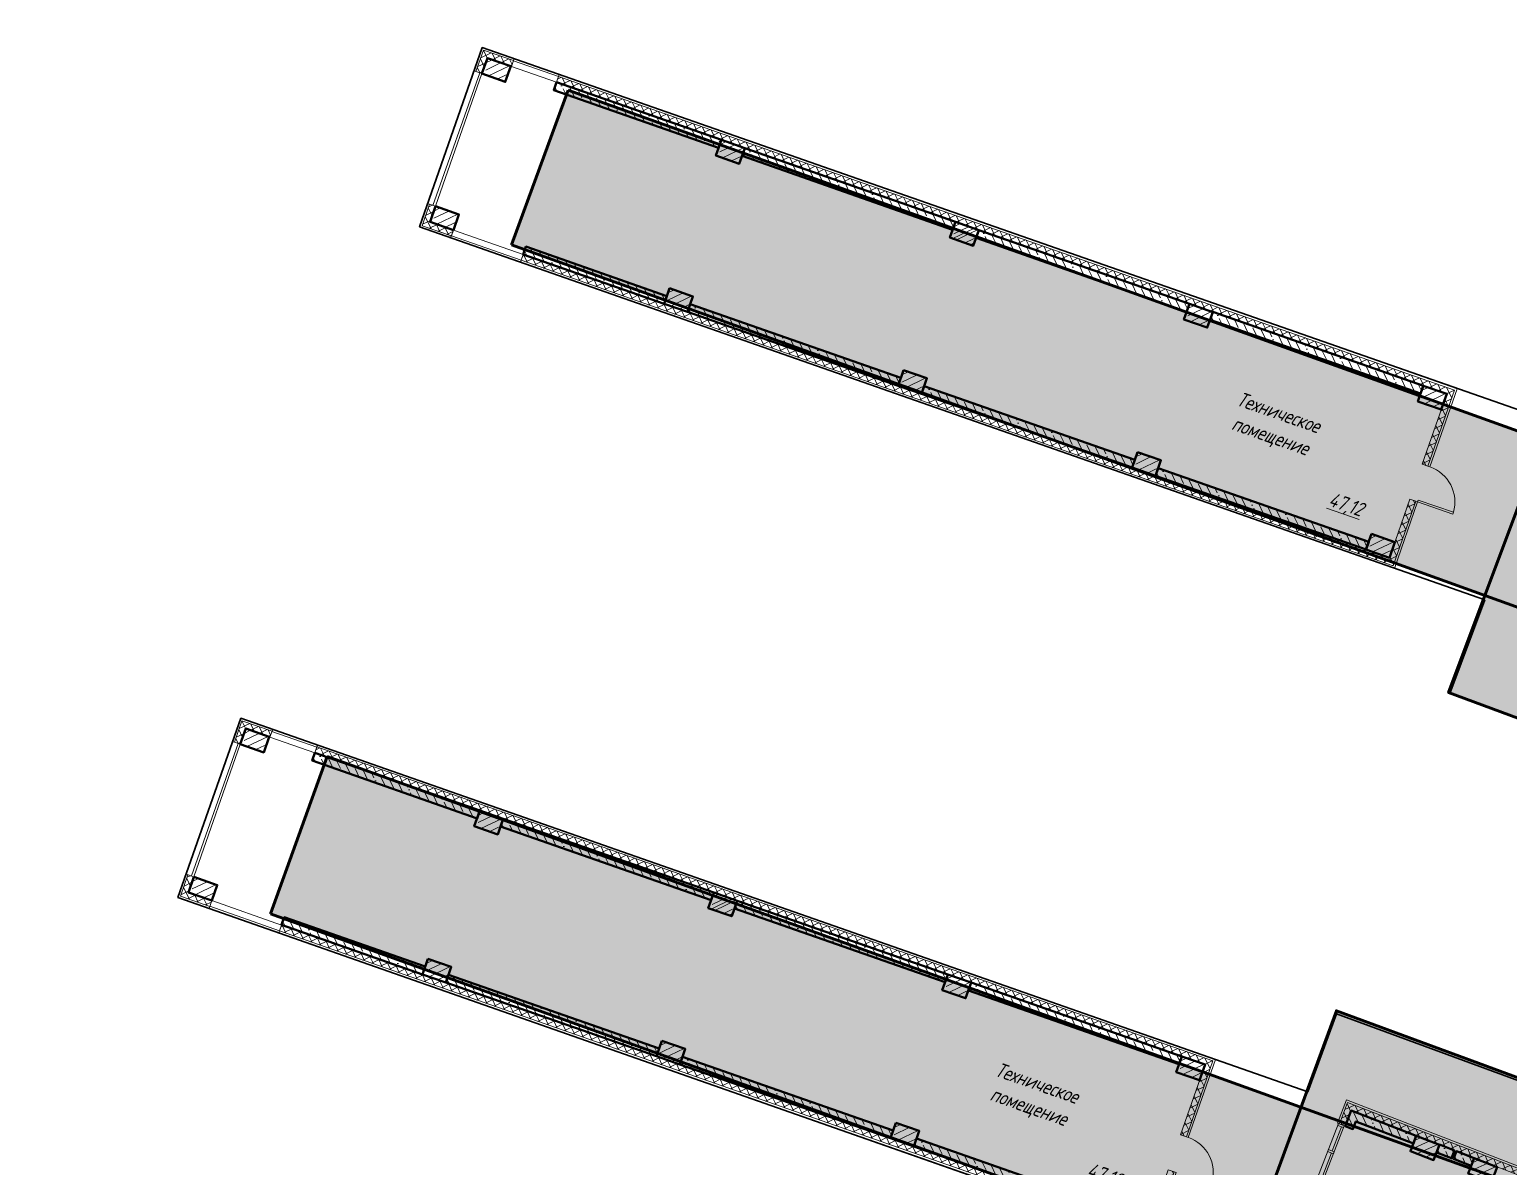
# Model space of a CAD drawing. Extents: x 11425 to 15501, y 6544 to 9114.
# Drawn here: x 11428.17 to 11463.96, y 9071.02 to 9098.53 of the extents above; entities that cross this region are included whole.
import ezdxf

# ---------------------------------------------------------------- set-up
doc = ezdxf.new("R2010")
doc.units = 0
doc.linetypes.add('DASHED2', pattern=[0.375, 0.25, -0.125])
for name, color, linetype, lineweight in [('A-COLS', 52, 'Continuous', 9), ('МГТ-АМ-АР-Разрезы', 7, 'Continuous', 9), ('МГТ-АМ-АР-Стены монолитные', 5, 'Continuous', 40), ('МГТ-АМ-АР-Штриховка монолит', 250, 'Continuous', 5), ('МГТ-АР-ЖД пути', 160, 'Continuous', 13), ('МГТ_АР_Двери_в плане', 250, 'Continuous', 9), ('МГТ_АР_Облицовка', 124, 'Continuous', 9), ('МГТ_АР_Окна', 150, 'Continuous', 9), ('МГТ_АР_Утеплитель_Линии', 192, 'Continuous', 9), ('МГТ_АР_Утеплитель_Штриховка', 194, 'Continuous', 9)]:
    doc.layers.add(name, color=color, linetype=linetype, lineweight=lineweight)
doc.styles.add('СПДС_3.5 мм', font='spds.shx', dxfattribs={"oblique": 15, "height": 350})
pattern_1 = [(25.701465, (11059.63185, 9055.62867), (-0.068847037, 0.14304422), []), (115.701465, (11059.63185, 9055.62867), (-0.14304422, -0.068847037), [])]
pattern_2 = [(25.701465, (11053.78459, 9039.3996), (-0.068847037, 0.14304422), []), (115.701465, (11053.78459, 9039.3996), (-0.14304422, -0.068847037), [])]

msp = doc.modelspace()

# ---------------------------------------------------------------- hatches: boundary and pattern name
at = {"transparency": 33554559}
h = msp.add_hatch(color=1, dxfattribs=at)
h.dxf.hatch_style = 1
h.paths.add_polyline_path([(11439.834, 9093.317), (11441.203, 9097.066), (11491.258, 9079.092), (11489.889, 9075.282)])
h.paths.add_polyline_path([(11445.667, 9109.446), (11447.035, 9113.255), (11497.091, 9095.221), (11495.722, 9091.412)])
h.paths.add_polyline_path([(11434.001, 9077.127), (11435.37, 9080.937), (11485.425, 9062.902), (11484.056, 9059.093)])
h.paths.add_polyline_path([(11428.168, 9060.938), (11429.537, 9064.688), (11479.592, 9046.654), (11478.223, 9042.904)])
h = msp.add_hatch(color=1, dxfattribs=at)
h.dxf.hatch_style = 1
h.paths.add_polyline_path([(11498.125, 9015.995), (11501.706, 9031.662), (11450.845, 9050.106), (11453.94, 9058.558), (11503.253, 9040.231), (11504.751, 9048.526), (11456.678, 9066.295), (11459.794, 9074.785), (11506.392, 9057.611), (11507.853, 9065.698), (11462.51, 9082.484), (11465.691, 9090.965), (11509.366, 9074.079), (11510.782, 9081.92), (11468.343, 9098.614), (11471.379, 9107.125), (11512.381, 9090.77), (11513.556, 9097.033), (11524.77, 9091.732), (11513.164, 9031.033), (11509.043, 9009.313)])
at = {"layer": 'A-COLS', "transparency": 33554559}
h = msp.add_hatch(dxfattribs=at)
h.set_pattern_fill('FP_2', color=1, scale=0.001, angle=-19.2985, style=0, pattern_type=2)
h.set_pattern_definition([(25.70146, (11515.66853, 9045.2852), (-0.1387783, 0.2883411), [])])
h.paths.add_polyline_path([(11451.007, 9093.299), (11451.139, 9093.677), (11450.573, 9093.875), (11450.441, 9093.498)], flags=0)
h = msp.add_hatch(dxfattribs=at)
h.set_pattern_fill('FP_2', color=1, scale=0.001, angle=-19.2985, style=0, pattern_type=2)
h.set_pattern_definition([(25.70146, (11509.82127, 9029.05614), (-0.1387783, 0.2883411), [])])
h.paths.add_polyline_path([(11445.16, 9077.07), (11445.292, 9077.448), (11444.726, 9077.646), (11444.593, 9077.269)], flags=0)
at = {"layer": 'МГТ-АМ-АР-Штриховка монолит', "lineweight": 9}
h = msp.add_hatch(dxfattribs=at)
h.set_pattern_fill('ANSI35', color=1, scale=0.05, angle=-19.2985, style=0)
h.set_pattern_definition([(25.701465, (11059.63185, 9055.62867), (-0.13769407, 0.28608843), []), (25.701465, (11059.84374, 9055.55448), (-0.13769407, 0.28608843), [0.396875, -0.079375, 0, -0.079375])])
h.paths.add_polyline_path([(11439.247, 9097.841), (11439.115, 9097.464), (11439.681, 9097.265), (11439.813, 9097.643)])
at = {"layer": 'МГТ-АМ-АР-Штриховка монолит', "lineweight": 9, "transparency": 33554559}
h = msp.add_hatch(dxfattribs=at)
h.set_pattern_fill('ANSI35', color=1, scale=0.05, angle=-109.2985, style=0)
h.set_pattern_definition([(295.70146, (11312.69672, 9266.10398), (0.28608843, 0.13769407), []), (295.70146, (11312.62252, 9265.8921), (0.28608843, 0.13769407), [0.396875, -0.079375, 0, -0.079375])])
h.paths.add_polyline_path([(11444.911, 9095.858), (11444.845, 9095.669), (11440.855, 9097.067), (11440.921, 9097.256)])
at = {"layer": 'МГТ-АМ-АР-Штриховка монолит', "lineweight": 9}
h = msp.add_hatch(dxfattribs=at)
h.set_pattern_fill('ANSI35', color=1, scale=0.05, angle=-19.2985, style=0)
h.set_pattern_definition([(25.701465, (11065.29565, 9053.6454), (-0.13769407, 0.28608843), []), (25.701465, (11065.50754, 9053.5712), (-0.13769407, 0.28608843), [0.396875, -0.079375, 0, -0.079375])])
h.paths.add_polyline_path([(11444.911, 9095.858), (11444.779, 9095.48), (11445.345, 9095.282), (11445.477, 9095.66)])
at = {"layer": 'МГТ-АМ-АР-Штриховка монолит', "lineweight": 9, "transparency": 33554559}
h = msp.add_hatch(dxfattribs=at)
h.set_pattern_fill('ANSI35', color=1, scale=0.05, angle=-109.2985, style=0)
h.set_pattern_definition([(295.70146, (11317.25332, 9264.50842), (0.28608843, 0.13769407), []), (295.70146, (11317.17912, 9264.29653), (0.28608843, 0.13769407), [0.396875, -0.079375, 0, -0.079375])])
h.paths.add_polyline_path([(11450.574, 9093.875), (11450.508, 9093.686), (11445.411, 9095.472), (11445.478, 9095.66)])
at = {"layer": 'МГТ-АМ-АР-Штриховка монолит', "lineweight": 9}
h = msp.add_hatch(dxfattribs=at)
h.set_pattern_fill('ANSI35', color=1, scale=0.05, angle=-19.2985, style=0)
h.set_pattern_definition([(25.701465, (11058.37693, 9052.04187), (-0.13769407, 0.28608843), []), (25.701465, (11058.58882, 9051.96767), (-0.13769407, 0.28608843), [0.396875, -0.079375, 0, -0.079375])])
h.paths.add_polyline_path([(11437.992, 9094.254), (11437.86, 9093.877), (11438.426, 9093.678), (11438.558, 9094.056)])
h = msp.add_hatch(dxfattribs=at)
h.set_pattern_fill('ANSI35', color=1, scale=0.05, angle=-19.2985, style=0)
h.set_pattern_definition([(25.701465, (11070.9585, 9051.66246), (-0.13769407, 0.28608843), []), (25.701465, (11071.1704, 9051.58826), (-0.13769407, 0.28608843), [0.396875, -0.079375, 0, -0.079375])])
h.paths.add_polyline_path([(11450.574, 9093.875), (11450.442, 9093.497), (11451.008, 9093.299), (11451.14, 9093.677)])
at = {"layer": 'МГТ-АМ-АР-Штриховка монолит', "lineweight": 9, "transparency": 33554559}
h = msp.add_hatch(dxfattribs=at)
h.set_pattern_fill('ANSI35', color=1, scale=0.05, angle=-109.2985, style=0)
h.set_pattern_definition([(295.70146, (11322.91617, 9262.52547), (0.28608843, 0.13769407), []), (295.70146, (11322.84198, 9262.31358), (0.28608843, 0.13769407), [0.396875, -0.079375, 0, -0.079375])])
h.paths.add_polyline_path([(11456.237, 9091.892), (11456.171, 9091.703), (11451.074, 9093.489), (11451.14, 9093.678)])
h = msp.add_hatch(dxfattribs=at)
h.set_pattern_fill('ANSI35', color=1, scale=0.05, angle=-109.2985, style=0)
h.set_pattern_definition([(295.70146, (11310.2693, 9262.71612), (0.28608843, 0.13769407), []), (295.70146, (11310.1951, 9262.50423), (0.28608843, 0.13769407), [0.396875, -0.079375, 0, -0.079375])])
h.paths.add_polyline_path([(11443.59, 9092.082), (11443.524, 9091.894), (11440.113, 9093.089), (11440.179, 9093.278)])
at = {"layer": 'МГТ-АМ-АР-Штриховка монолит', "lineweight": 9}
h = msp.add_hatch(dxfattribs=at)
h.set_pattern_fill('ANSI35', color=1, scale=0.05, angle=-19.2985, style=0)
h.set_pattern_definition([(25.701465, (11064.0398, 9050.05893), (-0.13769407, 0.28608843), []), (25.701465, (11064.25168, 9049.98473), (-0.13769407, 0.28608843), [0.396875, -0.079375, 0, -0.079375])])
h.paths.add_polyline_path([(11443.655, 9092.271), (11443.523, 9091.894), (11444.089, 9091.696), (11444.221, 9092.073)])
at = {"layer": 'МГТ-АМ-АР-Штриховка монолит', "lineweight": 9, "transparency": 33554559}
h = msp.add_hatch(dxfattribs=at)
h.set_pattern_fill('ANSI35', color=1, scale=0.05, angle=-109.2985, style=0)
h.set_pattern_definition([(295.70146, (11315.93215, 9260.73318), (0.28608843, 0.13769407), []), (295.70146, (11315.85795, 9260.5213), (0.28608843, 0.13769407), [0.396875, -0.079375, 0, -0.079375])])
h.paths.add_polyline_path([(11449.253, 9090.099), (11449.187, 9089.911), (11444.09, 9091.696), (11444.156, 9091.885)])
at = {"layer": 'МГТ-АМ-АР-Штриховка монолит', "lineweight": 9}
h = msp.add_hatch(dxfattribs=at)
h.set_pattern_fill('ANSI35', color=1, scale=0.05, angle=-19.2985, style=0)
h.set_pattern_definition([(25.701465, (11076.62136, 9049.67952), (-0.13769407, 0.28608843), []), (25.701465, (11076.83325, 9049.60532), (-0.13769407, 0.28608843), [0.396875, -0.079375, 0, -0.079375])])
h.paths.add_polyline_path([(11456.237, 9091.892), (11456.104, 9091.514), (11456.671, 9091.316), (11456.803, 9091.694)])
at = {"layer": 'МГТ-АМ-АР-Штриховка монолит', "lineweight": 9, "transparency": 33554559}
h = msp.add_hatch(dxfattribs=at)
h.set_pattern_fill('ANSI35', color=1, scale=0.05, angle=-109.2985, style=0)
h.set_pattern_definition([(295.70146, (11328.57903, 9260.54253), (0.28608843, 0.13769407), []), (295.70146, (11328.50483, 9260.33064), (0.28608843, 0.13769407), [0.396875, -0.079375, 0, -0.079375])])
h.paths.add_polyline_path([(11461.9, 9089.909), (11461.834, 9089.72), (11456.737, 9091.506), (11456.803, 9091.695)])
h = msp.add_hatch(dxfattribs=at)
h.set_pattern_fill('ANSI35', color=1, scale=0.05, angle=-19.2985, style=0)
h.set_pattern_definition([(25.701465, (11069.70264, 9048.07598), (-0.13769407, 0.28608843), []), (25.701465, (11069.91454, 9048.0018), (-0.13769407, 0.28608843), [0.396875, -0.079375, 0, -0.079375])])
h.paths.add_polyline_path([(11449.318, 9090.288), (11449.186, 9089.911), (11449.752, 9089.713), (11449.884, 9090.09)])
h = msp.add_hatch(dxfattribs=at)
h.set_pattern_fill('ANSI35', color=1, scale=0.05, angle=-109.2985, style=0)
h.set_pattern_definition([(295.70146, (11321.595, 9258.75024), (0.28608843, 0.13769407), []), (295.70146, (11321.5208, 9258.53835), (0.28608843, 0.13769407), [0.396875, -0.079375, 0, -0.079375])])
h.paths.add_polyline_path([(11454.916, 9088.116), (11454.85, 9087.928), (11449.753, 9089.714), (11449.819, 9089.902)])
at = {"layer": 'МГТ-АМ-АР-Штриховка монолит', "lineweight": 9}
h = msp.add_hatch(dxfattribs=at)
h.set_pattern_fill('ANSI35', color=1, scale=0.05, angle=-19.2985, style=0)
h.set_pattern_definition([(25.701465, (11082.28422, 9047.69658), (-0.13769407, 0.28608843), []), (25.701465, (11082.4961, 9047.62238), (-0.13769407, 0.28608843), [0.396875, -0.079375, 0, -0.079375])])
h.paths.add_polyline_path([(11461.899, 9089.909), (11461.767, 9089.531), (11462.334, 9089.333), (11462.466, 9089.711)])
h = msp.add_hatch(dxfattribs=at)
h.set_pattern_fill('ANSI35', color=1, scale=0.05, angle=-19.2985, style=0)
h.set_pattern_definition([(25.701465, (11075.3655, 9046.09304), (-0.13769407, 0.28608843), []), (25.701465, (11075.5774, 9046.01884), (-0.13769407, 0.28608843), [0.396875, -0.079375, 0, -0.079375])])
h.paths.add_polyline_path([(11454.981, 9088.305), (11454.849, 9087.928), (11455.415, 9087.73), (11455.547, 9088.107)])
at = {"layer": 'МГТ-АМ-АР-Штриховка монолит', "lineweight": 9, "transparency": 33554559}
h = msp.add_hatch(dxfattribs=at)
h.set_pattern_fill('ANSI35', color=1, scale=0.05, angle=-109.2985, style=0)
h.set_pattern_definition([(295.70146, (11327.25786, 9256.7673), (0.28608843, 0.13769407), []), (295.70146, (11327.18367, 9256.5554), (0.28608843, 0.13769407), [0.396875, -0.079375, 0, -0.079375])])
h.paths.add_polyline_path([(11460.578, 9086.133), (11460.512, 9085.945), (11455.416, 9087.731), (11455.482, 9087.919)])
at = {"layer": 'МГТ-АМ-АР-Штриховка монолит', "lineweight": 9}
h = msp.add_hatch(dxfattribs=at)
h.set_pattern_fill('ANSI35', color=1, scale=0.05, angle=-19.2985, style=0)
h.set_pattern_definition([(25.701465, (11081.02836, 9044.1101), (-0.13769407, 0.28608843), []), (25.701465, (11081.24025, 9044.0359), (-0.13769407, 0.28608843), [0.396875, -0.079375, 0, -0.079375])])
h.paths.add_polyline_path([(11460.644, 9086.323), (11460.511, 9085.945), (11461.078, 9085.747), (11461.21, 9086.124)])
h = msp.add_hatch(dxfattribs=at)
h.set_pattern_fill('ANSI35', color=1, scale=0.05, angle=-19.2985, style=0)
h.set_pattern_definition([(25.701465, (11053.7846, 9039.3996), (-0.13769407, 0.28608843), []), (25.701465, (11053.99648, 9039.3254), (-0.13769407, 0.28608843), [0.396875, -0.079375, 0, -0.079375])])
h.paths.add_polyline_path([(11433.4, 9081.612), (11433.268, 9081.235), (11433.834, 9081.036), (11433.966, 9081.414)])
at = {"layer": 'МГТ-АМ-АР-Штриховка монолит', "lineweight": 9, "transparency": 33554559}
h = msp.add_hatch(dxfattribs=at)
h.set_pattern_fill('ANSI35', color=1, scale=0.05, angle=-109.2985, style=0)
h.set_pattern_definition([(295.70146, (11306.84946, 9249.87492), (0.28608843, 0.13769407), []), (295.70146, (11306.77526, 9249.66303), (0.28608843, 0.13769407), [0.396875, -0.079375, 0, -0.079375])])
h.paths.add_polyline_path([(11439.064, 9079.629), (11438.998, 9079.44), (11435.008, 9080.838), (11435.074, 9081.027)])
at = {"layer": 'МГТ-АМ-АР-Штриховка монолит', "lineweight": 9}
h = msp.add_hatch(dxfattribs=at)
h.set_pattern_fill('ANSI35', color=1, scale=0.05, angle=-19.2985, style=0)
h.set_pattern_definition([(25.701465, (11059.4484, 9037.41634), (-0.13769407, 0.28608843), []), (25.701465, (11059.66028, 9037.34214), (-0.13769407, 0.28608843), [0.396875, -0.079375, 0, -0.079375])])
h.paths.add_polyline_path([(11439.064, 9079.629), (11438.931, 9079.251), (11439.498, 9079.053), (11439.63, 9079.43)])
at = {"layer": 'МГТ-АМ-АР-Штриховка монолит', "lineweight": 9, "transparency": 33554559}
h = msp.add_hatch(dxfattribs=at)
h.set_pattern_fill('ANSI35', color=1, scale=0.05, angle=-109.2985, style=0)
h.set_pattern_definition([(295.70146, (11311.40606, 9248.27935), (0.28608843, 0.13769407), []), (295.70146, (11311.33186, 9248.06746), (0.28608843, 0.13769407), [0.396875, -0.079375, 0, -0.079375])])
h.paths.add_polyline_path([(11444.727, 9077.646), (11444.661, 9077.457), (11439.564, 9079.243), (11439.63, 9079.431)])
at = {"layer": 'МГТ-АМ-АР-Штриховка монолит', "lineweight": 9}
h = msp.add_hatch(dxfattribs=at)
h.set_pattern_fill('ANSI35', color=1, scale=0.05, angle=-19.2985, style=0)
h.set_pattern_definition([(25.701465, (11052.52967, 9035.8128), (-0.13769407, 0.28608843), []), (25.701465, (11052.74156, 9035.7386), (-0.13769407, 0.28608843), [0.396875, -0.079375, 0, -0.079375])])
h.paths.add_polyline_path([(11432.145, 9078.025), (11432.013, 9077.648), (11432.579, 9077.449), (11432.711, 9077.827)])
h = msp.add_hatch(dxfattribs=at)
h.set_pattern_fill('ANSI35', color=1, scale=0.05, angle=-19.2985, style=0)
h.set_pattern_definition([(25.701465, (11065.11125, 9035.4334), (-0.13769407, 0.28608843), []), (25.701465, (11065.32314, 9035.3592), (-0.13769407, 0.28608843), [0.396875, -0.079375, 0, -0.079375])])
h.paths.add_polyline_path([(11444.727, 9077.646), (11444.594, 9077.268), (11445.161, 9077.07), (11445.293, 9077.448)])
at = {"layer": 'МГТ-АМ-АР-Штриховка монолит', "lineweight": 9, "transparency": 33554559}
h = msp.add_hatch(dxfattribs=at)
h.set_pattern_fill('ANSI35', color=1, scale=0.05, angle=-109.2985, style=0)
h.set_pattern_definition([(295.70146, (11317.0689, 9246.2964), (0.28608843, 0.13769407), []), (295.70146, (11316.9947, 9246.08452), (0.28608843, 0.13769407), [0.396875, -0.079375, 0, -0.079375])])
h.paths.add_polyline_path([(11450.39, 9075.663), (11450.323, 9075.474), (11445.227, 9077.26), (11445.293, 9077.448)])
h = msp.add_hatch(dxfattribs=at)
h.set_pattern_fill('ANSI35', color=1, scale=0.05, angle=-109.2985, style=0)
h.set_pattern_definition([(295.70146, (11304.42203, 9246.48706), (0.28608843, 0.13769407), []), (295.70146, (11304.34784, 9246.27516), (0.28608843, 0.13769407), [0.396875, -0.079375, 0, -0.079375])])
h.paths.add_polyline_path([(11437.743, 9075.853), (11437.677, 9075.664), (11434.266, 9076.86), (11434.332, 9077.049)])
at = {"layer": 'МГТ-АМ-АР-Штриховка монолит', "lineweight": 9}
h = msp.add_hatch(dxfattribs=at)
h.set_pattern_fill('ANSI35', color=1, scale=0.05, angle=-19.2985, style=0)
h.set_pattern_definition([(25.701465, (11058.19253, 9033.82986), (-0.13769407, 0.28608843), []), (25.701465, (11058.40442, 9033.75566), (-0.13769407, 0.28608843), [0.396875, -0.079375, 0, -0.079375])])
h.paths.add_polyline_path([(11437.808, 9076.042), (11437.676, 9075.665), (11438.242, 9075.466), (11438.374, 9075.844)])
at = {"layer": 'МГТ-АМ-АР-Штриховка монолит', "lineweight": 9, "transparency": 33554559}
h = msp.add_hatch(dxfattribs=at)
h.set_pattern_fill('ANSI35', color=1, scale=0.05, angle=-109.2985, style=0)
h.set_pattern_definition([(295.70146, (11310.0849, 9244.5041), (0.28608843, 0.13769407), []), (295.70146, (11310.0107, 9244.29222), (0.28608843, 0.13769407), [0.396875, -0.079375, 0, -0.079375])])
h.paths.add_polyline_path([(11443.405, 9073.87), (11443.339, 9073.682), (11438.243, 9075.467), (11438.309, 9075.656)])
at = {"layer": 'МГТ-АМ-АР-Штриховка монолит', "lineweight": 9}
h = msp.add_hatch(dxfattribs=at)
h.set_pattern_fill('ANSI35', color=1, scale=0.05, angle=-19.2985, style=0)
h.set_pattern_definition([(25.701465, (11070.7741, 9033.45045), (-0.13769407, 0.28608843), []), (25.701465, (11070.986, 9033.37626), (-0.13769407, 0.28608843), [0.396875, -0.079375, 0, -0.079375])])
h.paths.add_polyline_path([(11450.389, 9075.663), (11450.257, 9075.285), (11450.823, 9075.087), (11450.956, 9075.465)])
at = {"layer": 'МГТ-АМ-АР-Штриховка монолит', "lineweight": 9, "transparency": 33554559}
h = msp.add_hatch(dxfattribs=at)
h.set_pattern_fill('ANSI35', color=1, scale=0.05, angle=-109.2985, style=0)
h.set_pattern_definition([(295.70146, (11322.73177, 9244.31347), (0.28608843, 0.13769407), []), (295.70146, (11322.65757, 9244.10158), (0.28608843, 0.13769407), [0.396875, -0.079375, 0, -0.079375])])
h.paths.add_polyline_path([(11456.052, 9073.68), (11455.986, 9073.491), (11450.89, 9075.277), (11450.956, 9075.466)])
h = msp.add_hatch(dxfattribs=at)
h.set_pattern_fill('ANSI35', color=1, scale=0.05, angle=-19.2985, style=0)
h.set_pattern_definition([(25.701465, (11063.85538, 9031.84692), (-0.13769407, 0.28608843), []), (25.701465, (11064.06728, 9031.77272), (-0.13769407, 0.28608843), [0.396875, -0.079375, 0, -0.079375])])
h.paths.add_polyline_path([(11443.471, 9074.059), (11443.338, 9073.682), (11443.905, 9073.484), (11444.037, 9073.861)])
h = msp.add_hatch(dxfattribs=at)
h.set_pattern_fill('ANSI35', color=1, scale=0.05, angle=-109.2985, style=0)
h.set_pattern_definition([(295.70146, (11315.74775, 9242.52117), (0.28608843, 0.13769407), []), (295.70146, (11315.67355, 9242.30928), (0.28608843, 0.13769407), [0.396875, -0.079375, 0, -0.079375])])
h.paths.add_polyline_path([(11449.068, 9071.887), (11449.002, 9071.699), (11443.906, 9073.484), (11443.972, 9073.673)])
at = {"layer": 'МГТ-АМ-АР-Штриховка монолит', "lineweight": 9}
h = msp.add_hatch(dxfattribs=at)
h.set_pattern_fill('ANSI35', color=1, scale=0.05, angle=-19.2985, style=0)
h.set_pattern_definition([(25.701465, (11076.43696, 9031.4675), (-0.13769407, 0.28608843), []), (25.701465, (11076.64885, 9031.3933), (-0.13769407, 0.28608843), [0.396875, -0.079375, 0, -0.079375])])
h.paths.add_polyline_path([(11456.052, 9073.68), (11455.92, 9073.302), (11456.486, 9073.104), (11456.618, 9073.482)])
at = {"layer": 'МГТ-АМ-АР-Штриховка монолит', "lineweight": 9, "transparency": 33554559}
h = msp.add_hatch(dxfattribs=at)
h.set_pattern_fill('ANSI35', color=1, scale=0.05, angle=-111.0997, style=0)
h.set_pattern_definition([(293.90026, (11338.50856, 9244.69603), (0.29027505, 0.12863376), []), (293.90026, (11338.42774, 9244.48657), (0.29027505, 0.12863376), [0.396875, -0.079375, 0, -0.079375])])
h.paths.add_polyline_path([(11461.73, 9071.758), (11461.658, 9071.571), (11460.267, 9072.108), (11460.195, 9071.922), (11460.008, 9071.993), (11460.153, 9072.368)])
at = {"layer": 'МГТ-АМ-АР-Штриховка монолит', "lineweight": 9}
h = msp.add_hatch(dxfattribs=at)
h.set_pattern_fill('ANSI35', color=1, scale=0.05, angle=-19.2985, style=0)
h.set_pattern_definition([(25.701465, (11069.51824, 9029.86398), (-0.13769407, 0.28608843), []), (25.701465, (11069.73013, 9029.78978), (-0.13769407, 0.28608843), [0.396875, -0.079375, 0, -0.079375])])
h.paths.add_polyline_path([(11449.133, 9072.076), (11449.001, 9071.699), (11449.568, 9071.501), (11449.7, 9071.878)])
at = {"layer": 'МГТ-АМ-АР-Штриховка монолит', "lineweight": 9, "transparency": 33554559}
h = msp.add_hatch(dxfattribs=at)
h.set_pattern_fill('ANSI35', color=1, scale=0.05, angle=-109.2985, style=0)
h.set_pattern_definition([(295.70146, (11321.4106, 9240.53823), (0.28608843, 0.13769407), []), (295.70146, (11321.3364, 9240.32634), (0.28608843, 0.13769407), [0.396875, -0.079375, 0, -0.079375])])
h.paths.add_polyline_path([(11454.731, 9069.904), (11454.665, 9069.716), (11449.569, 9071.502), (11449.635, 9071.69)])
at = {"layer": 'МГТ-АМ-АР-Штриховка монолит', "lineweight": 9}
h = msp.add_hatch(dxfattribs=at)
h.set_pattern_fill('ANSI35', color=1, scale=0.05, angle=-21.0997, style=0)
h.set_pattern_definition([(23.90026, (11080.9754, 9041.49832), (-0.12863376, 0.29027505), []), (23.90026, (11081.18485, 9041.4175), (-0.12863376, 0.29027505), [0.396875, -0.079375, 0, -0.079375])])
h.paths.add_polyline_path([(11461.73, 9071.758), (11461.586, 9071.385), (11462.146, 9071.169), (11462.29, 9071.542)])
at = {"layer": 'МГТ-АМ-АР-Штриховка монолит', "lineweight": 9, "transparency": 33554559}
h = msp.add_hatch(dxfattribs=at)
h.set_pattern_fill('ANSI35', color=1, scale=0.05, angle=-111.0997, style=0)
h.set_pattern_definition([(293.90026, (11339.43387, 9244.33862), (0.29027505, 0.12863376), []), (293.90026, (11339.35305, 9244.12917), (0.29027505, 0.12863376), [0.396875, -0.079375, 0, -0.079375])])
h.paths.add_polyline_path([(11462.655, 9071.401), (11462.583, 9071.214), (11462.216, 9071.357), (11462.288, 9071.544)])
h = msp.add_hatch(dxfattribs=at)
h.set_pattern_fill('ANSI35', color=1, scale=0.05, angle=-111.0997, style=0)
h.set_pattern_definition([(293.90026, (11339.84618, 9244.17953), (0.29027505, 0.12863376), []), (293.90026, (11339.76536, 9243.97007), (0.29027505, 0.12863376), [0.396875, -0.079375, 0, -0.079375])])
h.paths.add_polyline_path([(11463.129, 9071.218), (11463.057, 9071.031), (11462.628, 9071.198), (11462.7, 9071.385)])
at = {"layer": 'МГТ-АМ-АР-Штриховка монолит', "lineweight": 9}
h = msp.add_hatch(dxfattribs=at)
h.set_pattern_fill('ANSI35', color=1, scale=0.05, angle=-21.0997, style=0)
h.set_pattern_definition([(23.90026, (11082.37482, 9040.95833), (-0.12863376, 0.29027505), []), (23.90026, (11082.58428, 9040.8775), (-0.12863376, 0.29027505), [0.396875, -0.079375, 0, -0.079375])])
h.paths.add_polyline_path([(11463.129, 9071.218), (11462.985, 9070.845), (11463.545, 9070.629), (11463.689, 9071.002)])
at = {"layer": 'МГТ_АР_Утеплитель_Штриховка', "transparency": 33554559}
h = msp.add_hatch(dxfattribs=at)
h.set_pattern_fill('ANSI37', color=1, scale=0.05, angle=-19.2985)
h.set_pattern_definition(pattern_1)
h.paths.add_polyline_path([(11439.154, 9098.034), (11439.883, 9097.778), (11439.834, 9097.637), (11439.247, 9097.842), (11439.115, 9097.464), (11438.972, 9097.513)])
h = msp.add_hatch(dxfattribs=at)
h.set_pattern_fill('ANSI37', color=1, scale=0.05, angle=-19.2985)
h.set_pattern_definition(pattern_1)
h.paths.add_polyline_path([(11440.97, 9097.398), (11440.921, 9097.256), (11462.466, 9089.712), (11461.87, 9088.012), (11462.012, 9087.963), (11462.656, 9089.804)])
h = msp.add_hatch(dxfattribs=at)
h.set_pattern_fill('ANSI37', color=1, scale=0.05, angle=-19.2985)
h.set_pattern_definition(pattern_1)
h.paths.add_polyline_path([(11437.849, 9094.305), (11437.99, 9094.255), (11437.86, 9093.877), (11438.426, 9093.678), (11438.376, 9093.536), (11437.667, 9093.784)])
h = msp.add_hatch(dxfattribs=at)
h.set_pattern_fill('ANSI37', color=1, scale=0.05, angle=-19.2985)
h.set_pattern_definition(pattern_1)
h.paths.add_polyline_path([(11461.572, 9087.163), (11461.714, 9087.113), (11461.168, 9085.555), (11440.063, 9092.946), (11440.112, 9093.087), (11461.077, 9085.746)])
h = msp.add_hatch(dxfattribs=at)
h.set_pattern_fill('ANSI37', color=1, scale=0.05, angle=-19.2985)
h.set_pattern_definition(pattern_2)
h.paths.add_polyline_path([(11433.307, 9081.804), (11434.036, 9081.549), (11433.986, 9081.408), (11433.4, 9081.613), (11433.268, 9081.235), (11433.125, 9081.284)])
h = msp.add_hatch(dxfattribs=at)
h.set_pattern_fill('ANSI37', color=1, scale=0.05, angle=-19.2985)
h.set_pattern_definition(pattern_2)
h.paths.add_polyline_path([(11435.123, 9081.169), (11435.074, 9081.027), (11456.619, 9073.483), (11456.023, 9071.783), (11456.164, 9071.734), (11456.809, 9073.575)])
h = msp.add_hatch(dxfattribs=at)
h.set_pattern_fill('ANSI37', color=1, scale=0.05, angle=-19.2985)
h.set_pattern_definition(pattern_2)
h.paths.add_polyline_path([(11432.001, 9078.075), (11432.143, 9078.026), (11432.013, 9077.648), (11432.579, 9077.449), (11432.529, 9077.307), (11431.819, 9077.555)])
h = msp.add_hatch(dxfattribs=at)
h.set_pattern_fill('ANSI37', color=1, scale=0.05, angle=-19.2985)
h.set_pattern_definition(pattern_2)
h.paths.add_polyline_path([(11455.725, 9070.934), (11455.867, 9070.884), (11455.321, 9069.326), (11434.215, 9076.716), (11434.265, 9076.858), (11455.23, 9069.517)])
h = msp.add_hatch(dxfattribs=at)
h.set_pattern_fill('ANSI37', color=1, scale=0.05, angle=-21.0997)
h.set_pattern_definition([(23.90026, (11052.9858, 9052.29846), (-0.06431688, 0.145137525), []), (113.90026, (11052.9858, 9052.29846), (-0.145137525, -0.06431688), [])])
h.paths.add_polyline_path([(11459.868, 9072.047), (11460.067, 9072.562), (11480.677, 9064.609), (11480.046, 9062.975), (11479.906, 9063.029), (11480.48, 9064.524), (11460.153, 9072.368), (11460.008, 9071.993)])

# ---------------------------------------------------------------- linework, layer by layer
at = {"color": 1, "lineweight": 50}
for p, q in [((11439.834, 9093.317), (11441.203, 9097.066)), ((11441.203, 9097.066), (11491.258, 9079.092)), ((11489.889, 9075.282), (11439.834, 9093.317)), ((11434.001, 9077.127), (11435.37, 9080.937)), ((11435.37, 9080.937), (11485.425, 9062.902)), ((11484.056, 9059.093), (11434.001, 9077.127))]:
    msp.add_line(p, q, dxfattribs=at)
msp.add_lwpolyline([(11498.125, 9015.995), (11501.706, 9031.662), (11450.845, 9050.106), (11453.94, 9058.558), (11503.253, 9040.231), (11504.751, 9048.526), (11456.678, 9066.295), (11459.794, 9074.785), (11506.392, 9057.611), (11507.853, 9065.698), (11462.51, 9082.484), (11465.691, 9090.965), (11509.366, 9074.079), (11510.782, 9081.92), (11468.343, 9098.614), (11471.379, 9107.125), (11512.381, 9090.77), (11513.556, 9097.033), (11524.77, 9091.732), (11513.164, 9031.033), (11509.043, 9009.313)], close=True, dxfattribs=at)
at = {"layer": 'МГТ-АМ-АР-Стены монолитные', "color": 1}
for points in [[(11439.247, 9097.841), (11439.115, 9097.464), (11439.681, 9097.265), (11439.813, 9097.643)], [(11444.911, 9095.858), (11444.845, 9095.669), (11440.855, 9097.067), (11440.921, 9097.256)], [(11444.911, 9095.858), (11444.779, 9095.48), (11445.345, 9095.282), (11445.477, 9095.66)], [(11450.574, 9093.875), (11450.508, 9093.686), (11445.411, 9095.472), (11445.478, 9095.66)], [(11437.992, 9094.254), (11437.86, 9093.877), (11438.426, 9093.678), (11438.558, 9094.056)], [(11450.574, 9093.875), (11450.442, 9093.497), (11451.008, 9093.299), (11451.14, 9093.677)], [(11456.237, 9091.892), (11456.171, 9091.703), (11451.074, 9093.489), (11451.14, 9093.678)], [(11443.59, 9092.082), (11443.524, 9091.894), (11440.113, 9093.089), (11440.179, 9093.278)], [(11443.655, 9092.271), (11443.523, 9091.894), (11444.089, 9091.696), (11444.221, 9092.073)], [(11449.253, 9090.099), (11449.187, 9089.911), (11444.09, 9091.696), (11444.156, 9091.885)], [(11456.237, 9091.892), (11456.104, 9091.514), (11456.671, 9091.316), (11456.803, 9091.694)], [(11461.9, 9089.909), (11461.834, 9089.72), (11456.737, 9091.506), (11456.803, 9091.695)], [(11449.318, 9090.288), (11449.186, 9089.911), (11449.752, 9089.713), (11449.884, 9090.09)], [(11454.916, 9088.116), (11454.85, 9087.928), (11449.753, 9089.714), (11449.819, 9089.902)], [(11461.899, 9089.909), (11461.767, 9089.531), (11462.334, 9089.333), (11462.466, 9089.711)], [(11454.981, 9088.305), (11454.849, 9087.928), (11455.415, 9087.73), (11455.547, 9088.107)], [(11460.578, 9086.133), (11460.512, 9085.945), (11455.416, 9087.731), (11455.482, 9087.919)], [(11460.644, 9086.323), (11460.511, 9085.945), (11461.078, 9085.747), (11461.21, 9086.124)], [(11433.4, 9081.612), (11433.268, 9081.235), (11433.834, 9081.036), (11433.966, 9081.414)], [(11439.064, 9079.629), (11438.998, 9079.44), (11435.008, 9080.838), (11435.074, 9081.027)], [(11439.064, 9079.629), (11438.931, 9079.251), (11439.498, 9079.053), (11439.63, 9079.43)], [(11444.727, 9077.646), (11444.661, 9077.457), (11439.564, 9079.243), (11439.63, 9079.431)], [(11432.145, 9078.025), (11432.013, 9077.648), (11432.579, 9077.449), (11432.711, 9077.827)], [(11444.727, 9077.646), (11444.594, 9077.268), (11445.161, 9077.07), (11445.293, 9077.448)], [(11450.39, 9075.663), (11450.323, 9075.474), (11445.227, 9077.26), (11445.293, 9077.448)], [(11437.743, 9075.853), (11437.677, 9075.664), (11434.266, 9076.86), (11434.332, 9077.049)], [(11437.808, 9076.042), (11437.676, 9075.665), (11438.242, 9075.466), (11438.374, 9075.844)], [(11443.405, 9073.87), (11443.339, 9073.682), (11438.243, 9075.467), (11438.309, 9075.656)], [(11450.389, 9075.663), (11450.257, 9075.285), (11450.823, 9075.087), (11450.956, 9075.465)], [(11456.052, 9073.68), (11455.986, 9073.491), (11450.89, 9075.277), (11450.956, 9075.466)], [(11443.471, 9074.059), (11443.338, 9073.682), (11443.905, 9073.484), (11444.037, 9073.861)], [(11449.068, 9071.887), (11449.002, 9071.699), (11443.906, 9073.484), (11443.972, 9073.673)], [(11456.052, 9073.68), (11455.92, 9073.302), (11456.486, 9073.104), (11456.618, 9073.482)], [(11461.73, 9071.758), (11461.658, 9071.571), (11460.267, 9072.108), (11460.195, 9071.922), (11460.008, 9071.993), (11460.153, 9072.368)], [(11449.133, 9072.076), (11449.001, 9071.699), (11449.568, 9071.501), (11449.7, 9071.878)], [(11454.731, 9069.904), (11454.665, 9069.716), (11449.569, 9071.502), (11449.635, 9071.69)], [(11461.73, 9071.758), (11461.586, 9071.385), (11462.146, 9071.169), (11462.29, 9071.542)], [(11462.655, 9071.401), (11462.583, 9071.214), (11462.216, 9071.357), (11462.288, 9071.544)], [(11463.129, 9071.218), (11463.057, 9071.031), (11462.628, 9071.198), (11462.7, 9071.385)], [(11463.129, 9071.218), (11462.985, 9070.845), (11463.545, 9070.629), (11463.689, 9071.002)]]:
    msp.add_lwpolyline(points, close=True, dxfattribs=at)
at = {"layer": 'МГТ-АР-ЖД пути', "color": 1, "linetype": 'DASHED2', "lineweight": 30, "ltscale": 7000}
for p, q in [((11437.603, 9093.754), (11439.124, 9098.097)), ((11439.124, 9098.097), (11465.004, 9089.043)), ((11463.387, 9084.732), (11437.603, 9093.754)), ((11462.537, 9082.465), (11463.387, 9084.732)), ((11507.853, 9065.698), (11462.537, 9082.465)), ((11431.756, 9077.525), (11433.277, 9081.868)), ((11433.277, 9081.868), (11459.106, 9072.819)), ((11457.505, 9068.501), (11431.756, 9077.525)), ((11459.106, 9072.819), (11459.799, 9074.707)), ((11459.799, 9074.707), (11506.392, 9057.611))]:
    msp.add_line(p, q, dxfattribs=at)
at = {"layer": 'МГТ_АР_Двери_в плане', "color": 1, "lineweight": 18}
for p, q in [((11461.761, 9087.097), (11461.778, 9087.145)), ((11461.761, 9087.097), (11462.611, 9086.799)), ((11461.778, 9087.145), (11462.628, 9086.847)), ((11462.611, 9086.799), (11462.628, 9086.847))]:
    msp.add_line(p, q, dxfattribs=at)
at = {"layer": 'МГТ_АР_Двери_в плане', "color": 1}
for centre in [(11461.761, 9087.097), (11455.914, 9070.868)]:
    msp.add_arc(centre, 0.902, 343.9439, 70.7015, dxfattribs=at)
at = {"layer": 'МГТ_АР_Облицовка', "color": 1}
for points in [[(11438.972, 9097.513), (11438.925, 9097.53), (11439.124, 9098.097), (11439.9, 9097.826), (11439.883, 9097.778), (11439.154, 9098.034)], [(11440.987, 9097.445), (11440.97, 9097.398), (11462.656, 9089.804), (11462.012, 9087.963), (11462.059, 9087.948), (11462.72, 9089.835)], [(11437.802, 9094.321), (11437.849, 9094.305), (11437.667, 9093.784), (11438.375, 9093.536), (11438.359, 9093.489), (11437.603, 9093.754)], [(11440.063, 9092.946), (11440.046, 9092.898), (11461.199, 9085.491), (11461.761, 9087.097), (11461.714, 9087.113), (11461.168, 9085.555)], [(11433.125, 9081.284), (11433.078, 9081.301), (11433.277, 9081.868), (11434.052, 9081.597), (11434.036, 9081.549), (11433.307, 9081.804)], [(11435.14, 9081.216), (11435.123, 9081.169), (11456.809, 9073.575), (11456.164, 9071.734), (11456.212, 9071.719), (11456.873, 9073.606)], [(11431.954, 9078.092), (11432.001, 9078.075), (11431.819, 9077.555), (11432.528, 9077.307), (11432.512, 9077.26), (11431.756, 9077.525)], [(11434.215, 9076.716), (11434.199, 9076.669), (11455.352, 9069.262), (11455.914, 9070.868), (11455.867, 9070.884), (11455.321, 9069.326)], [(11459.868, 9072.047), (11459.822, 9072.065), (11460.038, 9072.626), (11480.741, 9064.638), (11480.093, 9062.959), (11480.047, 9062.977), (11480.677, 9064.609), (11460.067, 9072.562)]]:
    msp.add_lwpolyline(points, close=True, dxfattribs=at)
at = {"layer": 'МГТ_АР_Окна', "color": 1}
for p, q in [((11439.881, 9097.774), (11440.969, 9097.393)), ((11439.062, 9097.482), (11437.931, 9094.276)), ((11440.064, 9092.95), (11438.377, 9093.541)), ((11433.215, 9081.253), (11432.084, 9078.047)), ((11434.034, 9081.545), (11435.122, 9081.164)), ((11434.217, 9076.721), (11432.53, 9077.312)), ((11459.92, 9071.974), (11459.695, 9071.391)), ((11459.677, 9071.344), (11459.335, 9070.458))]:
    msp.add_line(p, q, dxfattribs=at)
for points in [[(11439.9, 9097.826), (11440.987, 9097.445), (11440.921, 9097.256), (11439.833, 9097.637)], [(11438.925, 9097.53), (11439.114, 9097.464), (11437.99, 9094.255), (11437.802, 9094.321)], [(11440.046, 9092.898), (11438.359, 9093.489), (11438.425, 9093.678), (11440.112, 9093.087)], [(11434.052, 9081.597), (11435.14, 9081.216), (11435.074, 9081.027), (11433.986, 9081.408)], [(11433.078, 9081.301), (11433.267, 9081.235), (11432.143, 9078.026), (11431.954, 9078.092)], [(11434.199, 9076.669), (11432.512, 9077.26), (11432.578, 9077.449), (11434.265, 9076.858)], [(11459.845, 9072.057), (11459.985, 9072.003), (11458.761, 9068.83), (11458.621, 9068.884)], [(11459.845, 9072.057), (11459.985, 9072.003), (11459.967, 9071.956), (11459.827, 9072.01)], [(11459.602, 9071.427), (11459.742, 9071.373), (11459.724, 9071.326), (11459.584, 9071.38)]]:
    msp.add_lwpolyline(points, close=True, dxfattribs=at)
at = {"layer": 'МГТ_АР_Утеплитель_Линии', "color": 1}
for points in [[(11439.154, 9098.034), (11439.883, 9097.778), (11439.834, 9097.637), (11439.247, 9097.842), (11439.115, 9097.464), (11438.972, 9097.513)], [(11440.97, 9097.398), (11440.921, 9097.256), (11462.466, 9089.712), (11461.87, 9088.012), (11462.012, 9087.963), (11462.656, 9089.804)], [(11437.849, 9094.305), (11437.99, 9094.255), (11437.86, 9093.877), (11438.426, 9093.678), (11438.376, 9093.536), (11437.667, 9093.784)], [(11461.572, 9087.163), (11461.714, 9087.113), (11461.168, 9085.555), (11440.063, 9092.946), (11440.112, 9093.087), (11461.077, 9085.746)], [(11433.307, 9081.804), (11434.036, 9081.549), (11433.986, 9081.408), (11433.4, 9081.613), (11433.268, 9081.235), (11433.125, 9081.284)], [(11435.123, 9081.169), (11435.074, 9081.027), (11456.619, 9073.483), (11456.023, 9071.783), (11456.164, 9071.734), (11456.809, 9073.575)], [(11432.001, 9078.075), (11432.143, 9078.026), (11432.013, 9077.648), (11432.579, 9077.449), (11432.529, 9077.307), (11431.819, 9077.555)], [(11455.725, 9070.934), (11455.867, 9070.884), (11455.321, 9069.326), (11434.215, 9076.716), (11434.265, 9076.858), (11455.23, 9069.517)], [(11459.868, 9072.047), (11460.067, 9072.562), (11480.677, 9064.609), (11480.046, 9062.975), (11479.906, 9063.029), (11480.48, 9064.524), (11460.153, 9072.368), (11460.008, 9071.993)]]:
    msp.add_lwpolyline(points, close=True, dxfattribs=at)

# ---------------------------------------------------------------- texts
at = {"layer": 'МГТ-АМ-АР-Разрезы', "color": 1, "extrusion": (2.43315e-09, 8.20667e-11, 1), "char_height": 0.35, "width": 0.85325, "attachment_point": 2, "text_direction": (0.943809, -0.33049, 0), "line_spacing_factor": 1.022766, "style": 'СПДС_3.5 мм'}
for s, insert in [('Техническое помещение', (11458.458, 9089.431, 0)), ('{\\L47,12}', (11460.09, 9087.209)), ('Техническое помещение', (11452.611, 9073.202, 0)), ('{\\L47,12}', (11454.243, 9070.98))]:
    msp.add_mtext(s, dxfattribs=dict(at, insert=insert))

doc.saveas('drawing.dxf')
